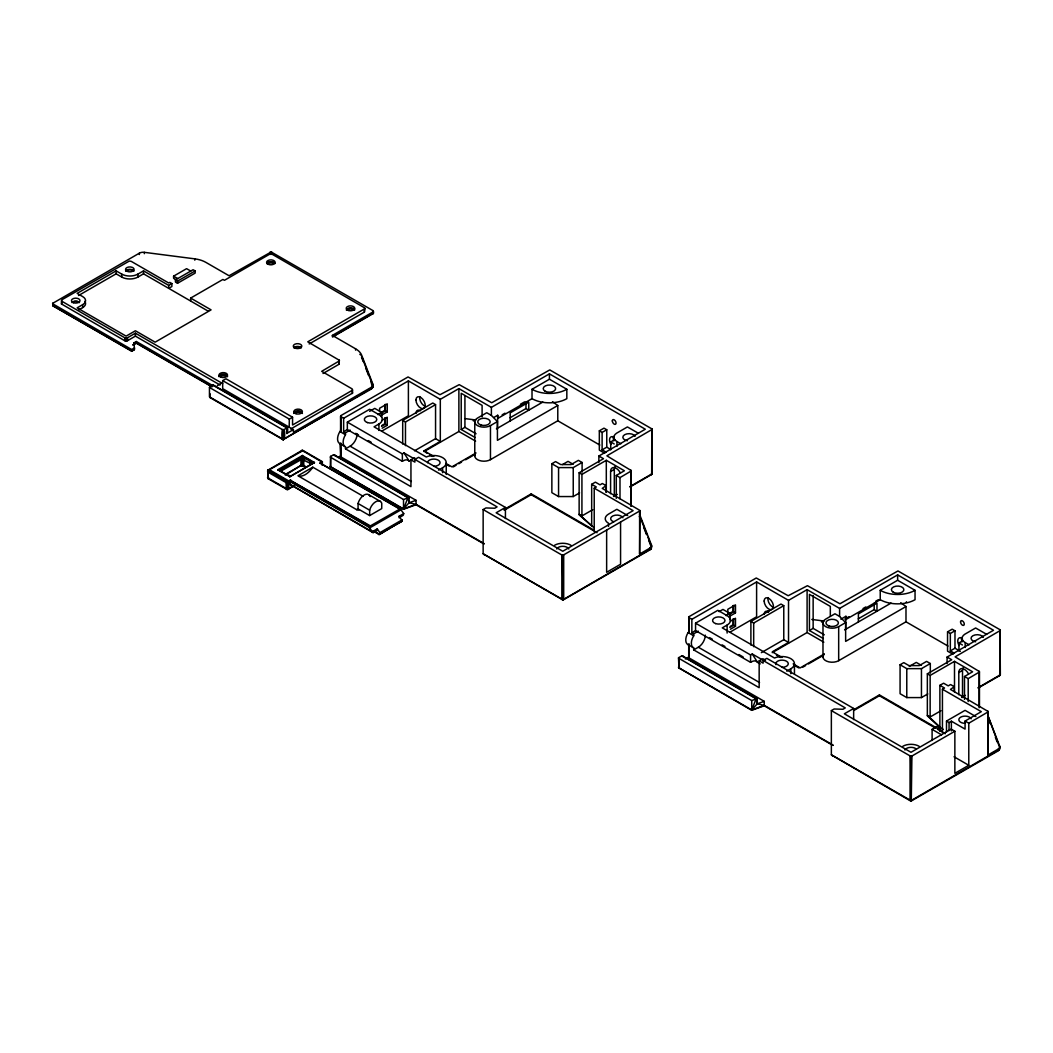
<?xml version="1.0" encoding="UTF-8"?>
<svg xmlns="http://www.w3.org/2000/svg" width="1053" height="1053" viewBox="0 0 1053 1053"><rect width="100%" height="100%" fill="white"/><g stroke="black" fill="none" stroke-linecap="round" stroke-linejoin="round"><path stroke-width="1.5" d="M340.501 456.554L340.501 443.471L340.843 456.897L416.053 500.32L416.053 504.729L483.88 543.888M340.843 456.897L340.501 443.853M414.671 457.7L410.946 459.845L410.946 486.644L345.489 448.854L345.489 446.88A9.911 5.726 -60 0 1 345.489 434.744L345.489 432.77L350.136 430.085M532.015 398.666L532.015 389.281L549.429 379.225L566.83 389.281L566.83 398.666A24.627 14.216 0 0 1 532.015 398.666L497.714 418.462L497.714 415.251L493.923 417.436M606.304 492.277L606.304 460.306L624.403 470.77L616.281 475.456L616.281 498.345M610.595 493.686L610.595 471.507A7.884 4.554 60 0 1 614.031 467.545A7.884 4.554 60 0 1 620.099 472.442M615.057 466.571A7.884 4.554 60 0 0 614.307 469.362L614.307 494.713A7.884 4.554 60 0 0 614.491 496.489M832.923 745.406L764.267 705.773L764.267 701.351L689.057 657.928L689.057 644.16L688.715 657.204M689.057 657.928L688.715 644.897M765.505 660.257L762.872 658.73L759.16 660.876L759.16 687.688L693.703 649.885L693.703 647.911A9.911 5.726 -60 0 1 693.703 635.788L693.703 633.814L698.336 631.129M880.229 599.697L880.229 590.312L897.63 580.269L915.044 590.312L915.044 599.697A24.627 14.216 0 0 1 880.229 599.697L845.928 619.493L845.928 616.281L840.86 619.203M954.505 691.716L954.505 661.35L972.617 671.801L964.495 676.5L964.495 699.389M958.809 694.73L958.809 672.538A7.884 4.554 60 0 1 962.245 668.589A7.884 4.554 60 0 1 968.312 673.486M963.271 667.615A7.884 4.554 60 0 0 962.521 670.392L962.521 695.757A7.884 4.554 60 0 0 962.705 697.534M497.424 428.281L497.714 415.251M845.638 629.312L845.928 616.281M301.842 451.21L302.606 450.368L303.751 451.513M410.946 459.845L414.895 462.122L414.895 459.437L497.082 506.888L494.752 508.23L485.933 507.954L483.143 509.56L483.143 553.799L562.947 599.986L563.118 555.194L639.948 510.837M289.312 476.193L288.614 475.416L291.207 475.903L289.114 475.719L277.742 469.73L302.356 455.528L314.426 462.504L289.812 476.706L277.742 469.73L281.928 470.546L301.842 459.253L310.24 463.307L310.24 464.913L311.24 463.557L314.426 462.504L310.24 463.307M371.67 387.846L371.064 388.715L372.328 387.767L372.933 384.319L361.666 355.177A22.587 13.044 0 0 0 355.585 348.806L332.366 335.394L332.366 336.736L373.223 313.149L373.223 310.74L271.2 251.97L229.067 275.754L205.848 262.355A22.587 13.044 0 0 0 194.805 258.854L144.327 252.338A5.397 3.12 0 0 0 139.338 253.181L52.65 303.369L53.111 305.91L131.691 351.268L134.297 349.767L134.468 347.938L131.691 349.543L52.65 303.764M372.328 387.767L372.933 385.661L361.666 356.519M372.801 387.425L373.065 386.28M651.373 548.258L649.069 549.942L651.373 548.258L651.504 545.151L640.224 516.009A22.587 13.044 0 0 0 639.526 514.588M999.573 749.288L998.836 750.157L999.718 747.538L988.438 717.054A22.587 13.044 0 0 0 987.74 715.632M400.087 508.889L370.38 525.895L290.286 480.339L289.812 481.524L369.445 527.5L372.749 532.476M369.445 527.5L370.38 525.895M340.501 431.335L340.843 415.619L408.064 376.948L439.983 394.704L459.226 384.661L491.725 402.746L549.758 369.919L652.136 429.019L652.136 473.639C649.648 476.825 653.071 470.967 651.675 474.442L629.957 486.986M210.205 393.875L209.705 397.389L283.099 439.693L372.67 387.504L370.498 389.11M287.324 427.61L284.205 429.558C286.416 443.037 280.098 442.984 282.349 429.558L209.455 387.465L212.824 384.727L286.864 427.479M294.458 485.867L287.245 489.632L268.186 478.746L267.738 470.283L269.384 469.73L288.891 480.997L288.706 489.197L286.284 489.197L286.1 482.603L290.746 479.918M300.961 451.513L301.908 450.552L302.856 451.21M332.866 336.842L373.104 313.61L373.565 311.477M563.697 554.997L563.697 599.223L562.947 599.986M651.675 474.442L651.794 428.676M988.162 711.867L968.786 723.2L968.786 765.281L954.86 773.323L954.86 731.243L911.911 756.041L911.279 800.899L910.648 756.238L831.357 710.604L831.357 754.83L910.516 800.925L999.455 749.381L997.283 750.973L998.942 749.933M693.703 647.911L688.135 644.699A9.911 5.726 -60 0 1 688.122 632.563L689.057 632.037L689.057 616.65L756.265 577.992L788.184 595.735L807.44 585.692L839.939 603.777L897.972 570.95L1000.008 629.72L999.889 675.486L978.171 688.017M359.836 354.321L360.968 355.098M321.849 464.965L321.849 461.964L302.093 450.368L267.738 470.283L268.002 472.152L286.1 482.603M1000.179 674.855L1000.008 673.946L1000.179 675.197L999.086 675.552L1000.35 674.683L1000.008 629.72M988.438 718.396L990.044 723.556M372.17 388.057L371.617 388.781M649.635 549.548L651.241 548.337L650.188 549.613M651.504 546.494L651.623 547.112M998.52 749.236L999.666 748.696L999.718 746.195L988.438 717.054M373.565 312.807L373.104 313.61M652.136 473.639L651.504 474.469M133.823 344.673L134.007 342.844L136.324 341.501L213.088 385.806M303.751 465.452L301.908 465.676L302.356 455.528L303.751 459.556L303.751 465.452L300.961 465.452L305.975 467.321M372.973 386.912L371.446 388.294M310.753 464.399C312.346 460.924 304.304 457.765 301.145 458.424L281.362 469.849L281.928 472.152L280.927 470.796L277.742 469.73L280.927 470.283L281.414 471.639M310.753 463.807L314.426 462.504L289.812 476.706L289.114 475.719M483.143 509.56L561.841 554.997L561.841 599.223L562.605 599.986L650.741 548.889M416.053 500.32L409.09 502.729L403.523 508.902L330.629 466.808L330.629 456.357L334.012 454.699L408.933 497.964L409.09 502.729L416.053 504.334L484.288 543.73M764.267 701.351L757.304 703.773L751.737 709.933L678.843 667.852L751.737 710.327L764.267 705.773M372.946 531.186L379.541 534.411L402.246 520.853L399.087 516.26L403.72 513.574L400.43 509.086L319.994 463.03L400.561 509.547M379.014 534.687L402.246 520.853M323.021 373.499L338.869 364.351L339.382 360.297L307.766 341.83L364.917 308.621M309.187 343.962L364.404 312.083L364.917 308.029L272.253 254.313L269.463 254.313L224.421 280.322L222.92 279.453L190.659 298.078L190.659 301.026M339.382 360.889L321.691 371.314L352.215 388.939L352.729 392.993L290.615 429.071M286.982 426.873C285.481 443.089 289.957 424.53 286.061 427.413L212.469 384.924M267.488 471.046L269.384 469.73L268.002 472.152L268.186 478.746M372.933 384.319A5.397 3.12 0 0 1 371.485 387.201L293.392 432.296L293.392 429.611L222.683 388.675L222.683 380.633L225.934 378.751L292.563 417.225L292.563 424.991L352.729 390.044M268.002 476.443L267.738 478.299L269.384 478.852L267.738 477.786M268.686 478.233L269.384 478.852L267.488 477.536M290.259 475.68L289.812 476.706L289.378 475.68L290.325 476.193M301.908 465.676L302.356 464.649L306.37 466.966M312.333 463.109C312.004 460.859 304.738 456.791 301.658 456.949L279.835 469.546L279.835 470.349M330.629 456.357L330.458 466.979C332.906 468.282 328.931 464.294 330.932 467.308L330.287 466.466M652.136 429.413L606.883 455.831L631.247 470.573L631.247 505.914M631.247 470.967L619.993 477.601L616.281 475.456M639.605 511.179L639.605 554.062L639.948 510.442L602.25 488.381L606.067 485.644L606.067 492.185M678.843 666.773L678.501 667.115M679.303 667.971L678.961 667.391M1000.35 630.457L955.097 656.861L979.461 671.603L979.461 706.945M979.461 671.998L968.207 678.632L964.495 676.5M987.819 711.144L987.819 755.106L988.162 711.486L950.451 689.425L954.281 686.674L954.281 691.584M999.534 748.091L998.455 749.71M372.393 387.214L370.972 381.62M168.717 285.402L168.717 288.351L171.876 286.534L171.876 283.586L168.717 285.402L143.524 270.871L137.956 274.083A11.491 6.634 0 0 1 121.7 274.083L116.133 270.871L77.132 293.379L82.7 296.604A9.846 5.686 0 0 1 82.7 304.646L82.7 307.594L78.527 310.003M78.527 295.524L116.133 273.819L121.7 277.031A11.491 6.634 0 0 0 137.956 277.031L143.524 273.819L208.349 311.24M82.7 304.646L77.132 307.858L126.11 336.131L135.403 330.774L155.133 342.172L211.074 309.872L190.659 298.078M176.377 279.914L173.587 278.308L173.587 276.162L186.592 268.66L190.764 271.069M175.443 279.914L193.081 269.726L195.174 270.937L195.174 273.082L177.536 283.27L175.443 282.059L175.443 279.914L177.536 281.125L195.174 270.937M61.298 300.921L124.728 337.75L127.505 337.75L135.403 333.182L222.644 383.555M171.876 283.586L169.783 282.375L168.717 282.994L131.217 261.355L129.322 261.052L61.811 299.815L61.298 303.869L124.728 340.698L127.505 340.698L135.403 336.131L220.116 385.043M132.665 344.95L136.324 342.844L211.666 386.333M133.336 344.963L136.324 343.225L211.995 386.912M217.352 385.595L221.525 383.174M332.366 335.394L373.223 311.806M222.683 380.633L289.312 419.094L292.563 417.225M289.206 427.202L289.312 419.094M286.982 433.309L293.392 429.611M340.843 416.685L340.843 432.059L340.501 416.343L343.633 418.291L408.393 380.896L440.312 399.324L458.884 388.61L491.382 407.366L549.429 373.868L645.305 429.216L598.867 456.028L598.867 462.491M347.345 422.135L402.364 453.909L404.036 452.935L409.327 461.319A9.846 5.686 -60 0 0 403.286 460.78L402.364 461.319L347.345 429.558L347.345 422.135L369.629 409.275L378.922 414.632A11.491 6.634 0 0 1 378.922 424.017L378.922 430.427M369.629 411.328L374.736 408.38L381.699 412.394L381.699 417.133M268.002 470.546L303.053 450.513L322.363 461.662L322.363 464.584M345.489 446.88L339.922 443.655A9.911 5.726 -60 0 1 339.922 431.533L340.843 430.993M343.633 418.291L343.633 431.691L347.345 429.558M380.659 412.75L384.74 410.394L387.267 411.855L387.267 403.825L379.606 408.248L379.606 411.46M377.869 414.606L381.699 412.394M380.304 413.737L385.411 410.788L385.411 404.352M380.883 415.553L387.267 411.855M285.942 474.113L302.356 464.649L303.053 465.637M285.284 475.087L302.356 464.649L302.79 465.676L302.356 455.528L300.961 459.556L300.961 465.452M339.922 443.655L340.843 443.129M382.16 420.173L387.267 417.225L387.267 425.267L382.16 428.216M378.922 424.017L374.039 426.834L426.268 456.989A12.425 7.174 0 0 1 443.168 457.963A12.425 7.174 0 0 1 442.602 467.756L442.602 472.679M382.015 425.373L384.74 423.793L387.267 425.267M381.581 426.399L385.411 424.188L385.411 417.765M363.14 496.253L312.794 467.19L297.946 475.772L356.677 509.678A16.453 9.503 -60 0 0 358.915 510.073M319.994 463.03L322.363 461.662M345.489 448.854L350.136 446.169A9.846 5.686 -60 0 0 357.099 434.112M381.752 431.138L408.393 415.751L408.393 380.896M338.368 457.252L340.843 455.817M402.694 444.037L402.694 420.384L432.77 403.009L435.56 404.628L435.56 438.667L414.527 450.802M293.063 486.091L286.798 489.487M402.694 420.384L405.471 421.99L435.56 404.628M426.86 453.211L424.069 450.802L440.312 441.418L435.56 438.667M482.103 416.87L482.103 405.366L461.214 393.296L461.214 429.492L464.926 427.347L476.061 433.77M424.069 451.605L458.884 431.493L475.601 441.141M414.895 459.437L418.607 457.292L505.427 507.428L505.427 518.537M502.176 414.816L504.979 413.197M520.419 404.273L524.631 401.851M490.461 425.596L497.424 421.582L491.382 415.409L486.749 412.737L477.457 418.094A9.187 5.304 0 0 0 477.457 425.596A9.187 5.304 0 0 0 490.461 425.596L490.461 459.648A9.187 5.304 0 0 1 479.365 460.49A9.187 5.304 0 0 1 475.087 454.514M510.06 417.765L525.973 408.577L528.764 410.183L528.764 402.141L510.192 412.868L510.192 420.91M496.411 428.861L542.861 402.049M356.677 509.678L358.073 508.875L369.669 515.575L381.739 508.599L381.739 503.242A9.029 5.212 -60 0 0 375.71 501.754A9.029 5.212 -60 0 0 369.669 510.205L369.669 515.575M438.535 470.099L442.602 467.756M552.47 401.667L557.787 405.497L497.424 440.338L497.424 421.582M476.035 452.961L451.921 466.874L446.354 463.662M453.29 466.887L456.041 465.308M458.779 463.728L461.517 462.149M465.637 459.766L473.85 455.014M369.445 528.04L400.561 510.086M490.461 459.648L557.787 420.779L599.776 445.024M372.617 531.541L377.264 528.856L380.436 533.45M373.552 532.555L289.812 484.209L373.078 532.673L377.264 530.409L377.264 528.856M380.436 532.357L402.246 519.761M389.452 528.132L378.553 534.424L378.264 533.674M392.164 526.553L401.364 521.801M604.764 453.264L599.328 450.131L599.328 430.822L603.974 428.15L606.765 429.756L606.765 447.183L610.819 449.513M599.328 430.822L602.119 432.428L606.765 429.756M579.571 492.896L573.24 496.555L558.564 496.555L551.864 492.686L551.864 463.728L555.576 461.583L560.736 464.57L571.068 464.57L578.387 460.345L582.098 462.491L582.098 472.139M562.513 464.557L568.054 461.346L573.214 464.334M610.727 449.789L610.727 441.944L614.807 439.588M602.119 432.428L602.119 449.855L606.765 447.183M551.864 463.728L558.564 467.598L573.24 467.598L582.098 462.491M505.427 507.428L496.147 512.785L562.776 551.245L633.116 510.639L594.221 488.184L594.221 531.081M504.216 509.455L531.199 493.883L594.221 530.278M504.216 510.257L531.199 494.686L597.051 532.713M593.997 527.724L579.137 514.864L579.137 472.771L603.514 458.7L598.867 456.028M579.137 472.771L581.927 474.39L606.304 460.306M610.595 471.507L614.307 469.362M591.668 526.382L591.668 484.301L595.393 482.156L600.026 484.841L602.355 483.498L606.067 485.644M594.221 488.184L596.314 486.986L591.668 484.301M613.754 495.95L616.571 494.318M629.97 486.578L651.794 473.982M613.517 496.476L617.137 494.384M591.668 525.855L579.137 514.325L581.927 515.931L592.76 509.678M639.605 554.062L650.043 548.034A5.397 3.12 0 0 0 651.504 545.151M689.057 616.65L689.057 633.103L688.715 617.387L691.847 619.335L756.607 581.94L788.526 600.368L807.098 589.641L839.596 608.41L897.63 574.899L993.505 630.26L947.081 657.059L947.081 663.535M760.266 663.93L757.528 662.363A9.846 5.686 -60 0 0 751.5 661.824L750.578 662.35L695.559 630.589L695.559 623.179L717.843 610.319L727.123 615.676A11.491 6.634 0 0 1 727.123 625.061L727.123 633.077M719.12 611.622L722.95 609.411L729.913 613.438L729.913 619.743M691.847 619.335L691.847 632.735L695.559 630.589M728.873 613.794L732.954 611.438L735.481 612.899L735.481 604.856L727.82 609.279L727.82 614.11M726.083 615.65L729.913 613.438M729.795 614.044L733.625 611.832L733.625 605.396M729.097 616.584L735.481 612.899M688.135 644.699L689.057 644.16M730.374 621.204L735.481 618.256L735.481 626.298L730.374 629.246M727.123 625.061L722.253 627.864L774.481 658.02A12.425 7.174 0 0 1 791.369 658.994A12.425 7.174 0 0 1 790.816 668.787L790.816 673.709M730.229 626.403L732.954 624.837L735.481 626.298M729.795 627.443L733.625 625.232L733.625 618.795M833.094 745.116L764.267 705.378L757.304 703.773L757.146 698.995L682.212 655.729L678.501 657.73L678.961 668.313M693.703 649.885L698.336 647.213A9.846 5.686 -60 0 0 705.313 635.143M729.966 632.169L756.607 616.782L756.607 581.94M685.345 659.007L689.057 656.861M750.894 645.081L750.894 621.428L780.984 604.053L783.774 605.659L783.774 639.711L761.345 652.649M750.894 621.428L753.685 623.034L783.774 605.659M695.559 623.179L750.578 654.94L752.25 653.979L761.819 659.507M830.317 616.268L830.317 606.396L809.428 594.34L809.428 630.523L813.14 628.378L824.275 634.814M772.283 652.636L807.098 632.537L823.815 642.185M759.16 660.876L763.109 663.153L763.109 660.481L766.821 658.336L853.641 708.458L853.641 719.581M844.769 619.098L848.981 616.663M863.026 608.555L865.829 606.936M875.648 601.263L878.465 599.644M838.675 626.64L845.638 622.613L839.596 616.453L834.963 613.767L825.67 619.138A9.187 5.304 0 0 0 825.67 626.64A9.187 5.304 0 0 0 838.675 626.64L838.675 660.679A9.187 5.304 0 0 1 826.579 661.139A9.187 5.304 0 0 1 824.209 654.268M858.274 618.809L874.187 609.621L876.978 611.227L876.978 603.185L858.406 613.899L858.406 621.941M844.624 629.905L891.075 603.093M786.749 671.143L790.816 668.787M900.684 602.698L905.988 606.528L845.638 641.382L845.638 622.613M824.249 653.992L800.135 667.918L793.172 663.89M802.873 667.141L805.624 665.562M808.362 663.969L822.064 656.058M838.675 660.679L905.988 621.81L947.99 646.055M952.978 654.295L947.542 651.162L947.542 631.866L952.188 629.181L954.979 630.786L954.979 648.214L960.375 651.333M947.542 631.866L950.332 633.472L954.979 630.786M927.785 693.94L921.454 697.586L906.778 697.586L900.078 693.716L900.078 664.772L903.79 662.627L908.95 665.601L919.282 665.601L926.587 661.389L930.312 663.535L930.312 673.183M831.357 710.604L834.147 708.998L842.966 709.261L845.283 707.919L763.109 660.481M909.331 666.391L916.268 662.39L921.428 665.378M958.941 650.833L958.941 642.975L963.021 640.619M950.332 633.472L950.332 650.899L954.979 648.214M900.078 664.772L906.778 668.642L921.454 668.642L930.312 663.535M853.641 708.458L844.361 713.816L910.99 752.29L951.149 729.097L954.86 731.243M853.851 709.683L879.413 694.927L942.435 731.308M853.851 710.485L879.413 695.73L935.433 728.071M943.37 729.439L939.881 727.426L927.351 715.895L927.351 673.815L951.728 659.744L947.081 657.059M927.351 673.815L930.141 675.421L954.505 661.35M958.809 672.538L962.521 670.392M939.881 727.426L939.881 685.345L943.593 683.2L948.24 685.872L950.569 684.542L954.281 686.674M942.435 732.111L942.435 689.228L944.528 688.017L939.881 685.345M961.968 696.981L964.785 695.362M978.184 687.622L1000.008 675.026M961.731 697.507L965.351 695.428M939.881 726.886L927.351 715.369L930.141 716.975L940.974 710.722M932.102 740.456L932.102 729.374L937.209 726.425L939.763 727.899L939.763 731.137M946.502 732.151L946.502 721.055L965.075 710.341L975.907 716.593M939.763 727.899L937.446 729.229L945.265 733.744M946.502 721.055L949.056 722.529L951.372 721.187L965.075 729.097L965.075 721.055L981.317 711.67L942.435 689.228M987.819 755.106L998.257 749.078A5.397 3.12 0 0 0 999.718 746.195M910.055 756.041L910.055 800.267L911.148 801.03L998.126 750.881L998.257 749.078M330.287 457.094L403.523 499.517L408.511 497.714M678.501 658.125L751.737 700.548L756.725 698.758M372.933 313.452L372.301 313.689L373.394 313.32L373.223 312.083M416.053 504.334L403.523 508.902L407.932 497.766L409.09 502.729M330.629 466.808L403.523 509.283L416.053 504.729M764.267 705.378L751.737 709.933L756.146 698.81L757.304 703.773M282.349 429.558L284.205 429.558M284.205 438.93L282.349 438.93M288.891 488.5L286.1 488.5M563.697 599.223L561.841 599.223M910.648 756.238L911.911 756.041M911.911 800.267L910.055 800.267M282.809 439.601L371.354 389.018L371.485 387.201M290.286 484.867L289.812 480.458M269.384 469.73L268.436 470.099L288.009 481.497L287.943 489.448L268.002 478.049M561.841 554.997L563.118 555.194M562.434 555.194L563.065 599.868M133.126 350.044L133.797 350.057M465.229 418.633L473.376 419.686A22.587 13.044 0 0 1 475.838 420.081M811.81 619.454L821.59 620.717A22.587 13.044 0 0 1 824.038 621.125M210.376 397.784L211.311 397.929M484.077 554.72L484.999 554.865M832.291 755.764L833.213 755.909M301.658 450.513L302.79 450.552M288.193 489.487L287.048 489.448L286.982 482.09L267.738 470.796M911.45 800.925L831.357 754.83M679.132 668.142L679.777 668.392L678.501 667.51M638.421 433.283L627.417 426.939L616.531 433.231A10.53 6.081 0 0 0 616.966 441.549L616.966 446.419M986.635 634.327L975.631 627.983L964.745 634.261A10.53 6.081 0 0 0 965.18 642.593L965.18 647.463M616.966 441.549L620.875 443.813M965.18 642.593L969.089 644.857M610.727 441.944L614.202 443.958M958.941 642.975L962.416 644.989M602.119 449.855L606.173 452.198M950.332 650.899L954.387 653.242M627.693 515.549L616.861 509.297L608.516 514.114A11.175 6.45 0 0 0 608.516 523.249L608.516 526.408M461.214 429.492L475.14 437.521M809.428 630.523L823.354 638.566M965.075 721.055L968.786 723.2M173.587 276.162L177.76 278.571M783.774 639.711L788.526 642.448L772.283 651.833L782.024 657.467M932.102 729.374L941.593 734.836M424.069 450.802L433.823 456.423M954.057 756.778L968.786 765.281M429.637 454.817L432.428 456.423M446.354 464.465L449.144 466.071M776.456 655.045L780.642 657.467M794.567 665.509L798.74 667.918M404.036 452.935L413.605 458.463M355.73 433.323L358.52 434.928M368.313 440.588L371.117 442.207M709.538 637.591L712.328 639.197M722.121 644.857L724.925 646.476M738.916 654.545L743.115 656.967M343.633 431.691L345.489 432.77M691.847 632.735L693.703 633.814M339.922 431.533L345.489 434.744M688.122 632.563L693.703 635.788M350.136 446.169L411.328 481.497M698.336 647.213L759.542 682.541M333.419 454.751L409.09 498.438M681.633 655.782L757.304 699.482M368.8 494.713L380.409 501.425M370.143 496.542A9.029 5.212 -60 0 0 364.101 495.055A9.029 5.212 -60 0 0 358.073 503.505L369.669 510.205M290.286 480.339L369.919 526.316M289.944 480.918L369.577 526.895M373.868 531.133L379.541 534.411M679.132 668.339L678.843 658.467M910.687 800.899L911.319 756.238M283.099 439.693L282.928 429.742M52.65 305.107L53.914 305.975L52.821 305.62L52.992 303.027M682.897 656.124L683.489 656.861M334.683 455.093L335.275 455.817M752.25 653.979L757.528 662.363M639.526 515.931L640.224 517.352L640.224 516.009M639.368 516.51L640.053 517.918M483.143 553.799L563.237 599.894L649.925 549.85L650.043 548.034M995.388 737.35L997.165 741.957M640.816 518.892L646.753 534.226M647.937 537.293L650.912 544.967M643.62 527.119L646.581 534.779M648.951 540.913L650.728 545.52M361.495 357.085L363.272 361.679M365.641 367.813L368.603 375.487M320.796 463.109L320.928 462.504M53.111 305.91L131.691 350.886L134.468 349.267L134.007 342.844M979.119 671.261L979.119 707.8M968.207 678.632L968.207 701.535M951.372 721.187L951.372 730.914M949.056 722.529L949.056 730.637M930.141 675.421L930.141 716.975M921.454 668.642L921.454 697.586M906.778 668.642L906.778 697.586M905.988 606.528L905.988 621.81M897.63 574.899L897.63 580.269M879.413 694.927L879.413 695.73M874.187 603.185L874.187 609.621M839.596 608.41L839.596 616.453M822.985 622.889L822.985 656.927M821.59 620.717L821.59 622.06M813.14 595.485L813.14 628.378M807.098 589.641L807.098 632.537M794.449 663.956L794.449 673.802M788.526 600.368L788.526 643.251M753.685 623.034L753.685 646.687M751.737 700.548L751.737 710.327M750.578 654.94L750.578 662.35M732.954 605.62L732.954 611.438M732.954 619.019L732.954 624.837M688.715 644.502L688.715 657.598M630.905 470.23L630.905 506.243M620.572 522.17L620.572 564.25L606.646 572.292L606.646 530.212M619.993 477.601L619.993 498.859M581.927 474.39L581.927 515.931M573.24 467.598L573.24 496.555M558.564 467.598L558.564 496.555M557.787 405.497L557.787 420.779M549.429 373.868L549.429 379.225M531.199 493.883L531.199 494.686M525.973 402.141L525.973 408.577M491.382 407.366L491.382 415.409M474.771 421.845L474.771 455.883M473.376 419.686L473.376 421.016M464.926 396.086L464.926 427.347M458.884 388.61L458.884 431.493M446.235 462.925L446.235 474.403M440.312 399.324L440.312 442.221M405.471 421.99L405.471 445.643M403.72 513.574L403.26 515.259L399.087 517.813L399.087 516.26M403.523 499.517L403.523 509.283M402.364 453.909L402.364 461.319M384.74 404.576L384.74 410.394M384.74 417.975L384.74 423.793M364.404 309.134L364.404 312.083M358.073 503.505L358.073 508.875M355.585 348.806L355.585 350.149M352.215 390.558L352.215 393.506M338.869 359.797L338.869 364.351M283.612 429.742L283.573 439.575L209.455 396.849L209.455 387.465M271.779 252.167L271.779 253.51M271.2 251.97L271.2 253.312M269.923 252.167L269.923 253.51M194.805 258.854L194.805 260.183M177.536 281.125L177.536 283.27M144.327 252.338L144.327 253.681M143.524 270.871L143.524 273.819M139.338 253.181L139.338 254.523M137.956 274.083L137.956 277.031M136.324 341.501L136.324 343.225M135.403 333.182L135.403 336.131M131.691 349.543L131.691 351.268M127.505 337.75L127.505 340.698M126.623 338.039L126.623 340.988M125.61 338.039L125.61 340.988M124.728 337.75L124.728 340.698M121.7 274.083L121.7 277.031M116.133 270.871L116.133 273.819M61.811 301.421L61.811 304.37M764.149 614.439A6.568 3.791 60 0 1 768.795 611.767M773.718 607.449A6.568 3.791 60 0 1 768.032 597.604M767.874 612.293A6.568 3.791 60 0 1 768.032 611.003M906.488 601.75A3.277 1.895 60 0 1 906.264 602.263M902.855 746.261A11.491 6.634 0 0 1 919.111 746.261M915.044 590.312A24.627 14.216 0 0 1 880.229 590.312M975.644 641.777A6.239 3.607 0 0 1 972.854 635.749A6.239 3.607 0 0 1 983.291 637.368M904.961 750.012A6.239 3.607 0 0 1 910.174 747.38A6.239 3.607 0 0 1 916.386 749.144M776.008 664.654A6.239 3.607 0 0 1 780.944 660.178A6.239 3.607 0 0 1 788.249 663.403A6.239 3.607 0 0 1 782.024 667.326M959.125 645.555A6.568 3.791 60 0 1 958.112 639.132A6.568 3.791 60 0 1 962.403 638.302M962.1 641.869A6.568 3.791 60 0 1 961.639 637.539M965.075 723.319A6.239 3.607 0 0 1 958.862 720.028A6.239 3.607 0 0 1 963.995 716.172A6.239 3.607 0 0 1 971.103 718.791M84.845 301.395A9.846 5.686 0 0 1 82.7 307.594M72.038 302.606A4.265 2.461 0 0 1 79.436 302.606M73.618 301.408A8.213 4.739 0 0 1 77.869 301.408M294.024 412.855A8.213 4.739 0 0 1 302.237 412.855M293.866 413.474A4.265 2.461 0 0 1 298.131 411.012A4.265 2.461 0 0 1 302.395 413.474M294.024 412.052A8.213 4.739 0 0 1 302.237 412.052M218.998 376.684A4.265 2.461 0 0 1 223.262 374.21A4.265 2.461 0 0 1 227.527 376.684M219.156 376.329A8.213 4.739 0 0 1 227.369 376.329M219.156 375.526A8.213 4.739 0 0 1 227.369 375.526M346.358 310.095A4.265 2.461 0 0 1 350.478 308.279A4.265 2.461 0 0 1 354.598 310.095M348.359 309.108A8.213 4.739 0 0 1 354.585 309.582M348.359 308.305A8.213 4.739 0 0 1 354.585 308.779M274.978 263.592A4.265 2.461 0 0 0 270.858 261.763A4.265 2.461 0 0 0 266.738 263.592A8.213 4.739 0 0 1 272.977 263.145M266.751 262.816A8.213 4.739 0 0 1 272.977 262.342M125.702 271.161A4.265 2.461 0 0 1 129.835 269.344A4.265 2.461 0 0 1 133.955 271.161M125.557 270.489A8.529 4.923 0 0 1 132.033 269.989M293.853 347.832A4.265 2.461 0 0 1 301.25 347.832M295.34 346.727A8.529 4.923 0 0 1 299.763 346.727M312.794 467.19A16.453 9.503 -60 0 1 299.026 476.061M415.948 413.408A6.568 3.791 60 0 1 420.581 410.723M425.504 406.405A6.568 3.791 60 0 1 419.818 396.56M554.641 545.217A11.491 6.634 0 0 1 570.897 545.217M566.83 389.281A24.627 14.216 0 0 1 532.015 389.281M627.43 440.733A6.239 3.607 0 0 1 624.64 434.718A6.239 3.607 0 0 1 635.077 436.324M556.747 548.982A6.239 3.607 0 0 1 562.776 546.31A6.239 3.607 0 0 1 568.791 548.982M427.584 462.688A6.239 3.607 0 0 1 433.823 459.082A6.239 3.607 0 0 1 440.049 462.688A6.239 3.607 0 0 1 433.823 466.282M610.911 444.511A6.568 3.791 60 0 1 609.898 438.087A6.568 3.791 60 0 1 614.189 437.258M613.886 440.838A6.568 3.791 60 0 1 613.425 436.495M613.741 521.801A6.239 3.607 0 0 1 613.07 515.825A6.239 3.607 0 0 1 622.889 517.747M650.306 548.205L650.886 548.6L650.306 548.205M52.992 304.37L52.821 305.278L52.992 304.37M764.149 601.039A6.568 3.791 60 0 0 771.125 609.7A6.568 3.791 60 0 0 771.125 600.421A6.568 3.791 60 0 0 764.149 601.039M715.658 623.613A6.239 3.607 0 0 0 725.004 620.493A6.239 3.607 0 0 0 715.658 617.374A6.239 3.607 0 0 0 715.658 623.613M893.22 592.194A6.239 3.607 0 0 0 903.658 590.575A6.239 3.607 0 0 0 896.024 586.166A6.239 3.607 0 0 0 893.22 592.194M829.053 626.009A6.239 3.607 0 0 0 838.412 622.889A6.239 3.607 0 0 0 829.053 619.769A6.239 3.607 0 0 0 829.053 626.009M960.547 621.941A2.632 1.514 60 0 0 963.337 625.416A2.632 1.514 60 0 0 963.337 621.691A2.632 1.514 60 0 0 960.547 621.941M73.605 302.751A4.265 2.461 0 0 0 80.002 300.618A4.265 2.461 0 0 0 73.605 298.486A4.265 2.461 0 0 0 73.605 302.751M295.998 413.724A4.265 2.461 0 0 0 302.395 411.591A4.265 2.461 0 0 0 295.998 409.459A4.265 2.461 0 0 0 295.998 413.724M221.13 377.211A4.265 2.461 0 0 0 227.527 375.065A4.265 2.461 0 0 0 221.13 372.933A4.265 2.461 0 0 0 221.13 377.211M348.346 310.464A4.265 2.461 0 0 0 354.743 308.332A4.265 2.461 0 0 0 348.346 306.199A4.265 2.461 0 0 0 348.346 310.464M267.831 264.092A4.265 2.461 0 0 0 274.978 263A4.265 2.461 0 0 0 269.752 259.973A4.265 2.461 0 0 0 267.831 264.092M126.808 271.134A4.265 2.461 0 0 0 133.955 270.029A4.265 2.461 0 0 0 128.729 267.014A4.265 2.461 0 0 0 126.808 271.134M294.537 347.859A4.265 2.461 0 0 0 301.671 346.766A4.265 2.461 0 0 0 296.446 343.739A4.265 2.461 0 0 0 294.537 347.859M415.948 399.995A6.568 3.791 60 0 0 422.911 408.669A6.568 3.791 60 0 0 422.911 399.377A6.568 3.791 60 0 0 415.948 399.995M367.444 422.582A6.239 3.607 0 0 0 376.803 419.463A6.239 3.607 0 0 0 367.444 416.343A6.239 3.607 0 0 0 367.444 422.582M545.02 391.15A6.239 3.607 0 0 0 555.444 389.544A6.239 3.607 0 0 0 547.81 385.135A6.239 3.607 0 0 0 545.02 391.15M480.839 424.964A6.239 3.607 0 0 0 490.198 421.845A6.239 3.607 0 0 0 480.839 418.725A6.239 3.607 0 0 0 480.839 424.964M612.333 420.91A2.632 1.514 60 0 0 615.123 424.372A2.632 1.514 60 0 0 615.123 420.66A2.632 1.514 60 0 0 612.333 420.91"/></g></svg>
